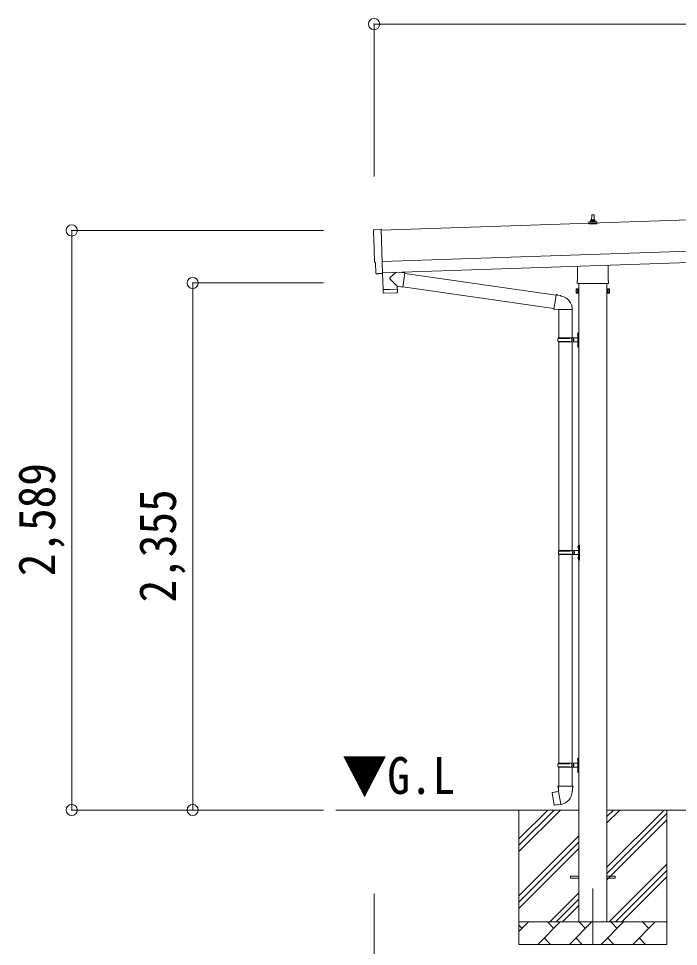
# Model space of a CAD drawing. Units: millimetres at full size, sheet at 1:50. Extents: x -14053 to 14053, y -9700 to 9700.
# Drawn here: x -1400 to 1547, y -6026 to -1881 of the extents above; entities that cross this region are included whole.
import ezdxf
from ezdxf.enums import TextEntityAlignment as Align

# ---------------------------------------------------------------- set-up
doc = ezdxf.new("R2010")
doc.units = ezdxf.units.MM
doc.header["$LTSCALE"] = 50
doc.header["$PDMODE"] = 32
doc.header["$PDSIZE"] = 50
doc.linetypes.add('CHAIN1', pattern=[8, 5, -1, 1, -1])
for name, color, linetype, lineweight in [('0-0_0', 7, 'Continuous', 9), ('0-4_OTH_LINE', 7, 'CHAIN1', 9), ('0-6_PARTS1', 6, 'Continuous', 9), ('0-8_TABLE1', 7, 'Continuous', 9)]:
    doc.layers.add(name, color=color, linetype=linetype, lineweight=lineweight)
doc.styles.add('ＭＳ ゴシック', font='')
doc.styles.get('ＭＳ ゴシック').set_extended_font_data('MS Gothic')

msp = doc.modelspace()

# ---------------------------------------------------------------- linework, layer by layer
at = {"layer": '0-0_0'}
for p, q in [((1102.05, -5416.95), (16.09, -5416.95)), ((834.55, -5416.95), (834.55, -6016.95)), ((834.55, -5602), (1019.6, -5416.95)), ((834.55, -5573.72), (991.32, -5416.95)), ((834.55, -5545.43), (963.03, -5416.95)), ((1227.05, -5672.05), (1482.15, -5416.95)), ((1227.05, -5474.06), (1284.16, -5416.95)), ((1227.05, -5445.77), (1255.88, -5416.95)), ((3102.05, -5416.95), (1227.05, -5416.95)), ((1494.55, -5416.95), (1494.55, -6016.95)), ((1227.05, -5700.33), (1494.55, -5432.83)), ((1227.05, -5728.62), (1494.55, -5461.12)), ((834.55, -5799.99), (1102.05, -5532.49)), ((834.55, -5828.27), (1102.05, -5560.77)), ((834.55, -5856.56), (1102.05, -5589.06)), ((1236.71, -5916.95), (1494.55, -5659.11)), ((1264.99, -5916.95), (1494.55, -5687.39)), ((1293.28, -5916.95), (1494.55, -5715.68)), ((972.15, -5916.95), (1102.05, -5787.05)), ((1000.44, -5916.95), (1102.05, -5815.33)), ((1028.72, -5916.95), (1102.05, -5843.62)), ((834.55, -5916.95), (1494.55, -5916.95)), ((834.55, -5959.84), (877.45, -5916.95)), ((918.87, -6016.95), (1018.87, -5916.95)), ((990.31, -5945.5), (961.76, -5916.95)), ((1060.29, -6016.95), (1160.29, -5916.95)), ((1131.74, -5945.5), (1103.18, -5916.95)), ((1201.71, -6016.95), (1301.71, -5916.95)), ((1273.16, -5945.5), (1244.6, -5916.95)), ((1343.13, -6016.95), (1443.13, -5916.95)), ((1414.58, -5945.5), (1386.02, -5916.95)), ((1491.27, -5916.95), (1494.55, -5913.67)), ((848.89, -5945.5), (834.55, -5931.16)), ((947.42, -5988.4), (975.97, -6016.95)), ((1088.84, -5988.4), (1117.4, -6016.95)), ((1230.26, -5988.4), (1258.82, -6016.95)), ((1371.68, -5988.4), (1400.24, -6016.95)), ((1494.55, -6016.95), (834.55, -6016.95))]:
    msp.add_line(p, q, dxfattribs=at)
at = {"layer": '0-4_OTH_LINE'}
msp.add_line((1164.55, -5766.95), (1164.55, -6177.53), dxfattribs=at)
at = {"layer": '0-6_PARTS1'}
for p, q in [((187.55, -1906.29), (187.55, -2587.24)), ((187.55, -1906.29), (6147.55, -1906.29)), ((-1162.44, -2827.97), (-37.91, -2827.97)), ((-1162.44, -5416.95), (-1162.44, -2827.97)), ((-622.63, -3061.95), (-37.91, -3061.95)), ((-622.63, -5416.95), (-622.63, -3061.95)), ((-1162.44, -5416.95), (-37.91, -5416.95)), ((-622.63, -5416.95), (-37.91, -5416.95)), ((187.55, -7074.78), (187.55, -5791.19))]:
    msp.add_line(p, q, dxfattribs=at)
for p in [(187.55, -1906.29), (-1162.44, -2827.97), (-622.63, -3061.95), (-1162.44, -5416.95), (-622.63, -5416.95)]:
    msp.add_point(p, dxfattribs=at)
at = {"layer": '0-8_TABLE1', "color": 4}
for p, q in [((6111.92, -2630.34), (218.91, -2826.77)), ((223.57, -2966.69), (6116.58, -2770.26)), ((1158.55, -2782.69), (1159.28, -2759.16)), ((1160.28, -2758.19), (1168.83, -2758.19)), ((1169.83, -2759.16), (1170.55, -2782.69)), ((1146.3, -2798.19), (1146.3, -2790.47)), ((1182.8, -2798.19), (1146.3, -2798.19)), ((1146.69, -2789.69), (1182.42, -2789.69)), ((1147.07, -2789.5), (1153.79, -2787.87)), ((1154.17, -2787.69), (1174.94, -2787.69)), ((1154.55, -2786.9), (1154.55, -2782.69)), ((1155.55, -2782.69), (1173.55, -2782.69)), ((1174.55, -2786.9), (1174.55, -2782.69)), ((1182.04, -2789.5), (1175.32, -2787.87)), ((1182.8, -2798.19), (1182.8, -2790.47)), ((225.24, -3016.66), (6118.25, -2820.23)), ((1232.85, -2983.08), (1232.85, -3052.18)), ((205.74, -3021.08), (198.81, -3020.95)), ((1096.25, -3052.18), (1096.25, -2987.63)), ((1094.55, -3060.95), (1094.55, -3055.45)), ((1232.49, -3064.45), (1096.62, -3064.45)), ((1102.05, -3064.45), (1102.05, -5916.95)), ((1227.05, -5916.95), (1227.05, -3064.45)), ((1234.55, -3055.45), (1234.55, -3060.95)), ((1090.55, -3090.45), (1091.31, -3089.13)), ((1090.55, -3090.45), (1090.55, -3107.45)), ((1090.55, -3107.45), (1091.31, -3108.76)), ((1097.55, -3094.04), (1091.31, -3094.04)), ((1097.55, -3103.86), (1091.31, -3103.86)), ((1097.55, -3108.76), (1091.31, -3108.76)), ((1100.05, -3108.15), (1097.55, -3108.15)), ((1229.05, -3108.15), (1231.55, -3108.15)), ((1231.55, -3094.04), (1237.79, -3094.04)), ((1231.55, -3103.86), (1237.79, -3103.86)), ((1231.55, -3108.76), (1237.79, -3108.76)), ((1238.55, -3090.45), (1237.79, -3089.13)), ((1238.55, -3107.45), (1237.79, -3108.76)), ((1238.55, -3090.45), (1238.55, -3107.45)), ((1064.55, -5712.45), (1102.05, -5712.45)), ((1064.55, -5721.45), (1064.55, -5712.45)), ((1227.05, -5712.45), (1264.55, -5712.45)), ((1264.55, -5721.45), (1264.55, -5712.45)), ((1064.55, -5721.45), (1102.05, -5721.45)), ((1227.05, -5721.45), (1264.55, -5721.45))]:
    msp.add_line(p, q, dxfattribs=at)
at = {"layer": '0-8_TABLE1'}
for p, q in [((225.33, -3019.43), (225.36, -3020.43)), ((286.65, -3014.62), (259.44, -3037.65)), ((324.35, -3017.91), (298.43, -3014.22)), ((324.35, -3017.91), (315.38, -3080.97)), ((324.09, -3019.74), (1000.68, -3117.07)), ((290.9, -3077.49), (259.41, -3044.98)), ((227.37, -3092.63), (228.03, -3105.67)), ((288.64, -3106.6), (231.13, -3108.52)), ((231.83, -3091.49), (231.88, -3092.48)), ((286.8, -3089.65), (286.82, -3090.65)), ((290.9, -3077.49), (315.38, -3080.97)), ((290.9, -3077.49), (291.3, -3089.5)), ((315.64, -3079.14), (990.26, -3176.16)), ((989.94, -3177.98), (995.47, -3146.61)), ((1001, -3115.25), (995.47, -3146.61)), ((1001, -3115.25), (1002.15, -3113.27)), ((1002.15, -3113.27), (1005.71, -3113.9)), ((1005.71, -3113.9), (1006.12, -3116.24)), ((1020.64, -3119.07), (1022.32, -3120.69)), ((1022.32, -3120.69), (1024.44, -3121.14)), ((989.94, -3177.98), (990.34, -3180.23)), ((989.94, -3177.98), (995.09, -3178.8)), ((990.34, -3180.23), (993.9, -3180.86)), ((993.9, -3180.86), (995.09, -3178.8)), ((995.09, -3178.8), (1009.7, -3181.11)), ((1009.7, -3181.11), (1011.9, -3180.13)), ((1072.2, -3180.52), (1011.02, -3180.52)), ((1012.05, -3180.52), (1012.05, -3307.95)), ((1072.05, -3180.52), (1072.05, -3307.95)), ((1009.05, -3309.95), (1059.39, -3309.95)), ((1010.05, -3307.95), (1096.05, -3307.95)), ((1010.05, -3307.95), (1010.05, -3309.95)), ((1069.05, -3307.95), (1069.05, -3312.45)), ((1069.05, -3312.45), (1071.05, -3312.45)), ((1071.05, -3312.45), (1071.05, -3316.95)), ((1077.05, -3307.95), (1077.05, -3316.95)), ((1077.05, -3312.45), (1080.05, -3312.45)), ((1080.05, -3312.45), (1080.05, -3316.95)), ((1095.75, -3290.8), (1097.8, -3291.8)), ((1097.02, -3288.8), (1097.65, -3288.8)), ((1097.02, -3288.8), (1097.02, -3297.1)), ((1097.02, -3297.1), (1097.65, -3297.1)), ((1097.65, -3288.8), (1097.65, -3297.1)), ((1097.65, -3288.8), (1098.05, -3289.2)), ((1097.65, -3297.1), (1098.05, -3296.7)), ((1097.8, -3291.8), (1098.41, -3292.95)), ((1098.05, -3284.95), (1101.05, -3283.45)), ((1098.05, -3284.95), (1098.05, -3316.95)), ((1098.05, -3289.2), (1098.05, -3296.7)), ((1101.05, -3283.45), (1101.05, -3316.95)), ((1101.05, -3283.45), (1102.05, -3283.45)), ((1102.05, -3283.45), (1102.05, -3316.95)), ((1009.05, -3323.95), (1059.39, -3323.95)), ((1010.05, -3325.95), (1010.05, -3323.95)), ((1010.05, -3325.95), (1096.05, -3325.95)), ((1012.05, -3325.95), (1012.05, -4257.95)), ((1069.05, -3325.95), (1069.05, -3321.45)), ((1069.05, -3321.45), (1071.05, -3321.45)), ((1071.05, -3321.45), (1071.05, -3316.95)), ((1072.05, -3325.95), (1072.05, -4257.95)), ((1077.05, -3325.95), (1077.05, -3316.95)), ((1077.05, -3321.45), (1080.05, -3321.45)), ((1080.05, -3321.45), (1080.05, -3316.95)), ((1095.75, -3338.8), (1097.8, -3339.8)), ((1097.02, -3336.8), (1097.65, -3336.8)), ((1097.02, -3336.8), (1097.02, -3345.1)), ((1097.02, -3345.1), (1097.65, -3345.1)), ((1097.65, -3336.8), (1097.65, -3345.1)), ((1097.65, -3336.8), (1098.05, -3337.2)), ((1097.65, -3345.1), (1098.05, -3344.7)), ((1097.8, -3339.8), (1098.41, -3340.95)), ((1098.05, -3348.95), (1098.05, -3316.95)), ((1098.05, -3337.2), (1098.05, -3344.7)), ((1098.05, -3348.95), (1101.05, -3350.45)), ((1101.05, -3350.45), (1101.05, -3316.95)), ((1101.05, -3350.45), (1102.05, -3350.45)), ((1102.05, -3350.45), (1102.05, -3316.95)), ((1011.55, -4259.95), (1061.89, -4259.95)), ((1012.55, -4257.95), (1098.55, -4257.95)), ((1012.55, -4257.95), (1012.55, -4259.95)), ((1071.55, -4257.95), (1071.55, -4262.45)), ((1071.55, -4262.45), (1073.55, -4262.45)), ((1073.55, -4262.45), (1073.55, -4266.95)), ((1073.55, -4271.45), (1073.55, -4266.95)), ((1079.55, -4257.95), (1079.55, -4266.95)), ((1079.55, -4262.45), (1082.55, -4262.45)), ((1079.55, -4275.95), (1079.55, -4266.95)), ((1082.55, -4262.45), (1082.55, -4266.95)), ((1082.55, -4271.45), (1082.55, -4266.95)), ((1098.25, -4240.8), (1100.3, -4241.8)), ((1099.52, -4238.8), (1100.15, -4238.8)), ((1099.52, -4238.8), (1099.52, -4247.1)), ((1099.52, -4247.1), (1100.15, -4247.1)), ((1100.15, -4238.8), (1100.15, -4247.1)), ((1100.15, -4238.8), (1100.55, -4239.2)), ((1100.15, -4247.1), (1100.55, -4246.7)), ((1100.3, -4241.8), (1100.91, -4242.95)), ((1100.55, -4234.95), (1103.55, -4233.45)), ((1100.55, -4234.95), (1100.55, -4266.95)), ((1100.55, -4239.2), (1100.55, -4246.7)), ((1100.55, -4298.95), (1100.55, -4266.95)), ((1103.55, -4233.45), (1103.55, -4266.95)), ((1103.55, -4233.45), (1104.55, -4233.45)), ((1103.55, -4300.45), (1103.55, -4266.95)), ((1104.55, -4233.45), (1104.55, -4266.95)), ((1104.55, -4300.45), (1104.55, -4266.95)), ((1011.55, -4273.95), (1061.89, -4273.95)), ((1012.05, -4275.94), (1012.05, -5207.95)), ((1012.55, -4275.95), (1012.55, -4273.95)), ((1012.55, -4275.95), (1098.55, -4275.95)), ((1071.55, -4275.95), (1071.55, -4271.45)), ((1071.55, -4271.45), (1073.55, -4271.45)), ((1072.05, -4275.94), (1072.05, -5207.95)), ((1079.55, -4271.45), (1082.55, -4271.45)), ((1098.25, -4288.8), (1100.3, -4289.8)), ((1099.52, -4286.8), (1100.15, -4286.8)), ((1099.52, -4286.8), (1099.52, -4295.1)), ((1099.52, -4295.1), (1100.15, -4295.1)), ((1100.15, -4286.8), (1100.15, -4295.1)), ((1100.15, -4286.8), (1100.55, -4287.2)), ((1100.15, -4295.1), (1100.55, -4294.7)), ((1100.3, -4289.8), (1100.91, -4290.95)), ((1100.55, -4287.2), (1100.55, -4294.7)), ((1100.55, -4298.95), (1103.55, -4300.45)), ((1103.55, -4300.45), (1104.55, -4300.45)), ((1009.05, -5209.95), (1059.39, -5209.95)), ((1010.05, -5207.95), (1096.05, -5207.95)), ((1010.05, -5207.95), (1010.05, -5209.95)), ((1069.05, -5207.95), (1069.05, -5212.45)), ((1069.05, -5212.45), (1071.05, -5212.45)), ((1069.05, -5225.95), (1069.05, -5221.45)), ((1069.05, -5221.45), (1071.05, -5221.45)), ((1071.05, -5212.45), (1071.05, -5216.95)), ((1071.05, -5221.45), (1071.05, -5216.95)), ((1077.05, -5207.95), (1077.05, -5216.95)), ((1077.05, -5212.45), (1080.05, -5212.45)), ((1077.05, -5225.95), (1077.05, -5216.95)), ((1077.05, -5221.45), (1080.05, -5221.45)), ((1080.05, -5212.45), (1080.05, -5216.95)), ((1080.05, -5221.45), (1080.05, -5216.95)), ((1095.75, -5190.8), (1097.8, -5191.8)), ((1097.02, -5188.8), (1097.65, -5188.8)), ((1097.02, -5188.8), (1097.02, -5197.1)), ((1097.02, -5197.1), (1097.65, -5197.1)), ((1097.65, -5188.8), (1097.65, -5197.1)), ((1097.65, -5188.8), (1098.05, -5189.2)), ((1097.65, -5197.1), (1098.05, -5196.7)), ((1097.8, -5191.8), (1098.41, -5192.95)), ((1098.05, -5184.95), (1101.05, -5183.45)), ((1098.05, -5184.95), (1098.05, -5216.95)), ((1098.05, -5189.2), (1098.05, -5196.7)), ((1098.05, -5248.95), (1098.05, -5216.95)), ((1101.05, -5183.45), (1101.05, -5216.95)), ((1101.05, -5183.45), (1102.05, -5183.45)), ((1101.05, -5250.45), (1101.05, -5216.95)), ((1102.05, -5183.45), (1102.05, -5216.95)), ((1102.05, -5250.45), (1102.05, -5216.95)), ((1009.05, -5223.95), (1059.39, -5223.95)), ((1010.05, -5225.95), (1010.05, -5223.95)), ((1010.05, -5225.95), (1096.05, -5225.95)), ((1012.05, -5225.95), (1012.05, -5310.88)), ((1072.05, -5225.95), (1072.05, -5310.88)), ((1095.75, -5238.8), (1097.8, -5239.8)), ((1097.02, -5236.8), (1097.65, -5236.8)), ((1097.02, -5236.8), (1097.02, -5245.1)), ((1097.02, -5245.1), (1097.65, -5245.1)), ((1097.65, -5236.8), (1097.65, -5245.1)), ((1097.65, -5236.8), (1098.05, -5237.2)), ((1097.65, -5245.1), (1098.05, -5244.7)), ((1097.8, -5239.8), (1098.41, -5240.95)), ((1098.05, -5237.2), (1098.05, -5244.7)), ((1098.05, -5248.95), (1101.05, -5250.45)), ((1101.05, -5250.45), (1102.05, -5250.45)), ((983.59, -5339.33), (982.78, -5340.5)), ((982.78, -5340.5), (992.4, -5395.06)), ((1011.46, -5334.08), (983.59, -5339.33)), ((996.33, -5336.72), (996.12, -5336.97)), ((1010.2, -5310.88), (1008.05, -5311.66)), ((1008.05, -5311.66), (1008.05, -5315.28)), ((1008.05, -5315.28), (1010.29, -5316.09)), ((1010.2, -5310.88), (1042.05, -5310.88)), ((1010.2, -5310.88), (1010.29, -5316.09)), ((1010.29, -5316.09), (1010.55, -5330.88)), ((1010.55, -5330.88), (1011.9, -5332.88)), ((1021.82, -5391.37), (1011.68, -5333.9)), ((1011.71, -5333.08), (1011.71, -5333.78)), ((1011.9, -5332.88), (1011.87, -5332.88)), ((1073.9, -5310.88), (1042.05, -5310.88)), ((1072.24, -5332.82), (1072.17, -5334.98)), ((1073.55, -5330.88), (1072.24, -5332.82)), ((1076.05, -5315.28), (1073.81, -5316.09)), ((1073.9, -5310.88), (1076.05, -5311.66)), ((1076.05, -5311.66), (1076.05, -5315.28)), ((1006.43, -5393.97), (1006.15, -5393.81)), ((1022.12, -5392.14), (1021.88, -5391.47))]:
    msp.add_line(p, q, dxfattribs=at)
at = {"layer": '0-8_TABLE1', "color": 4}
for points in [[(187.24, -2824.39), (218.74, -2821.68), (225.33, -3019.43)], [(195.88, -3018.06), (194.31, -2971.05), (193.71, -2971.07)], [(206.48, -3020.79), (207.12, -3020.13), (225.36, -3020.43)], [(1097.55, -3108.76), (1097.55, -3089.13), (1091.31, -3089.13)], [(1097.55, -3108.15), (1097.55, -3089.75), (1100.05, -3089.75)], [(1231.55, -3108.15), (1231.55, -3089.75), (1229.05, -3089.75)], [(1231.55, -3108.76), (1231.55, -3089.13), (1237.79, -3089.13)]]:
    msp.add_lwpolyline(points, dxfattribs=at)
at = {"layer": '0-8_TABLE1'}
for points in [[(224.96, -3020.43), (227.34, -3091.64), (291.3, -3089.5)], [(291.54, -3103.56), (291.33, -3090.5), (227.37, -3092.63)], [(1001, -3115.25), (1006.12, -3116.24), (1020.64, -3119.07)], [(1095.75, -3295.1), (1097.8, -3294.1), (1098.41, -3292.95)], [(1095.75, -3343.1), (1097.8, -3342.1), (1098.41, -3340.95)], [(1098.25, -4245.1), (1100.3, -4244.1), (1100.91, -4242.95)], [(1098.25, -4293.1), (1100.3, -4292.1), (1100.91, -4290.95)], [(1095.75, -5195.1), (1097.8, -5194.1), (1098.41, -5192.95)], [(1095.75, -5243.1), (1097.8, -5242.1), (1098.41, -5240.95)], [(998.58, -5336.51), (998.3, -5336.35), (996.33, -5336.72)], [(1073.9, -5310.88), (1073.81, -5316.09), (1073.55, -5330.88)], [(1021.55, -5391.28), (993.56, -5395.88), (992.4, -5395.06)], [(1008.61, -5393.41), (1008.4, -5393.64), (1006.43, -5393.97)]]:
    msp.add_lwpolyline(points, dxfattribs=at)
at = {"layer": '0-8_TABLE1', "color": 4}
for points in [[(1100.05, -3109.45), (1100.05, -3088.45), (1102.05, -3088.45), (1102.05, -3109.45)], [(1229.05, -3109.45), (1229.05, -3088.45), (1227.05, -3088.45), (1227.05, -3109.45)]]:
    msp.add_lwpolyline(points, close=True, dxfattribs=at)
for centre, radius, start, end in [((1160.28, -2759.19), 1, 90, 178.60509), ((1168.83, -2759.19), 1, 1.39491, 90), ((1147.3, -2790.47), 1, 103.62699, 180), ((1153.55, -2786.9), 1, 283.62699, 0), ((1158.64, -2783.32), 4.13, 90, 171.17633), ((1155.55, -2783.69), 1, 90, 180), ((1167.89, -2782.69), 4.83, 133.60282, 180), ((1161.22, -2782.69), 4.83, 0, 46.39718), ((1170.47, -2783.32), 4.13, 8.82367, 90), ((1173.55, -2783.69), 1, 0, 90), ((1175.55, -2786.9), 1, 180, 256.37301), ((1181.8, -2790.47), 1, 0, 76.37301), ((1098.55, -3055.45), 4, 125.09963, 180), ((1098.55, -3060.95), 4, 180, 194.47751), ((1098.55, -3060.95), 4, 194.47751, 241.04498), ((1230.55, -3060.95), 4, 298.95502, 345.52249), ((1230.55, -3055.45), 4, 0, 54.90037), ((1230.55, -3060.95), 4, 345.52249, 0), ((1106.79, -3098.95), 16.24, 162.41205, 197.58795), ((1094.9, -3091.59), 4.34, 145.61575, 214.38425), ((1094.9, -3106.31), 4.34, 145.61575, 214.38425), ((1222.31, -3098.95), 16.24, 342.41205, 17.58795), ((1234.21, -3091.59), 4.34, 325.61575, 34.38425), ((1234.21, -3106.31), 4.34, 325.61575, 34.38425)]:
    msp.add_arc(centre, radius, start, end, dxfattribs=at)
at = {"layer": '0-8_TABLE1'}
for centre, radius, start, end in [((262.82, -3041.33), 5, 132.56466, 226.88314), ((231.03, -3105.52), 3, 182.90915, 271.95747), ((288.54, -3103.6), 3, 271.90915, 0.90915), ((1011.9, -3180.13), 60.3, 359.62495, 78), ((1057.8, -3316.95), 49.25, 171.82876, 180.00002), ((1059.39, -3307.95), 2, 270, 359.99998), ((1101.35, -3292.95), 6, 136.21765, 223.78235), ((1096.05, -3305.95), 2, 270, 359.99998), ((1057.8, -3316.95), 49.25, 180.00002, 188.17127), ((1059.39, -3325.95), 2, 0.00005, 90.00004), ((1101.35, -3340.95), 6, 136.21765, 223.78235), ((1096.05, -3327.95), 2, 0.00005, 90.00004), ((1060.3, -4266.95), 49.25, 171.82876, 180.00002), ((1060.3, -4266.95), 49.25, 180.00002, 188.17127), ((1061.89, -4257.95), 2, 270, 359.99998), ((1103.85, -4242.95), 6, 136.21765, 223.78235), ((1098.55, -4255.95), 2, 270, 359.99998), ((1061.89, -4275.95), 2, 0.00005, 90.00004), ((1103.85, -4290.95), 6, 136.21765, 223.78235), ((1098.55, -4277.95), 2, 0.00005, 90.00004), ((1057.8, -5216.95), 49.25, 171.82876, 180.00002), ((1057.8, -5216.95), 49.25, 180.00002, 188.17127), ((1059.39, -5207.95), 2, 270, 359.99998), ((1101.35, -5192.95), 6, 136.21765, 223.78235), ((1096.05, -5205.95), 2, 270, 359.99998), ((1059.39, -5225.95), 2, 0.00005, 90.00004), ((1101.35, -5240.95), 6, 136.21765, 223.78235), ((1096.05, -5227.95), 2, 0.00005, 90.00004), ((1011.41, -5333.78), 0.3, 280.66842, 0), ((1011.91, -5333.08), 0.2, 100, 180), ((1011.9, -5332.88), 60.3, 279.96938, 358), ((1021.6, -5391.58), 0.3, 20, 99.33158), ((1022.31, -5392.07), 0.2, 200, 279.96938)]:
    msp.add_arc(centre, radius, start, end, dxfattribs=at)
at = {"layer": '0-8_TABLE1', "color": 4}
for centre, major_axis, ratio, start_param, end_param in [((187.5, -2827.38), (-3, -0.1), 0.99863, 4.7647489, 6.2979817), ((-4573.37, -3056.54), (4760.73, 158.69), 0.99863, 6.2686928, 6.2979817), ((193.56, -2966.68), (-4.4, -0.15), 0.99863, 6.2686928, 7.8539816), ((198.88, -3017.95), (-2.11, -2.14), 0.9974, 5.5252311, 7.0411395), ((205.76, -3020.08), (-0.704, -0.714), 0.9974, 0.7579542, 1.5707963)]:
    msp.add_ellipse(centre, major_axis=major_axis, ratio=ratio, start_param=start_param, end_param=end_param, dxfattribs=at)

# ---------------------------------------------------------------- texts
at = {"layer": '0-0_0', "style": 'ＭＳ ゴシック', "width": 0.9}
msp.add_text('▼G.L', height=165, dxfattribs=at).set_placement((43.81, -5394.73), align=Align.BOTTOM_LEFT)
at = {"layer": '0-6_PARTS1', "color": 7, "style": 'ＭＳ ゴシック', "width": 0.9}
for s, p in [('2,589', (-1187.44, -4372.46)), ('2,355', (-647.63, -4489.45))]:
    msp.add_text(s, height=165, rotation=90, dxfattribs=at).set_placement(p, align=Align.BOTTOM_LEFT)

doc.saveas('drawing.dxf')
